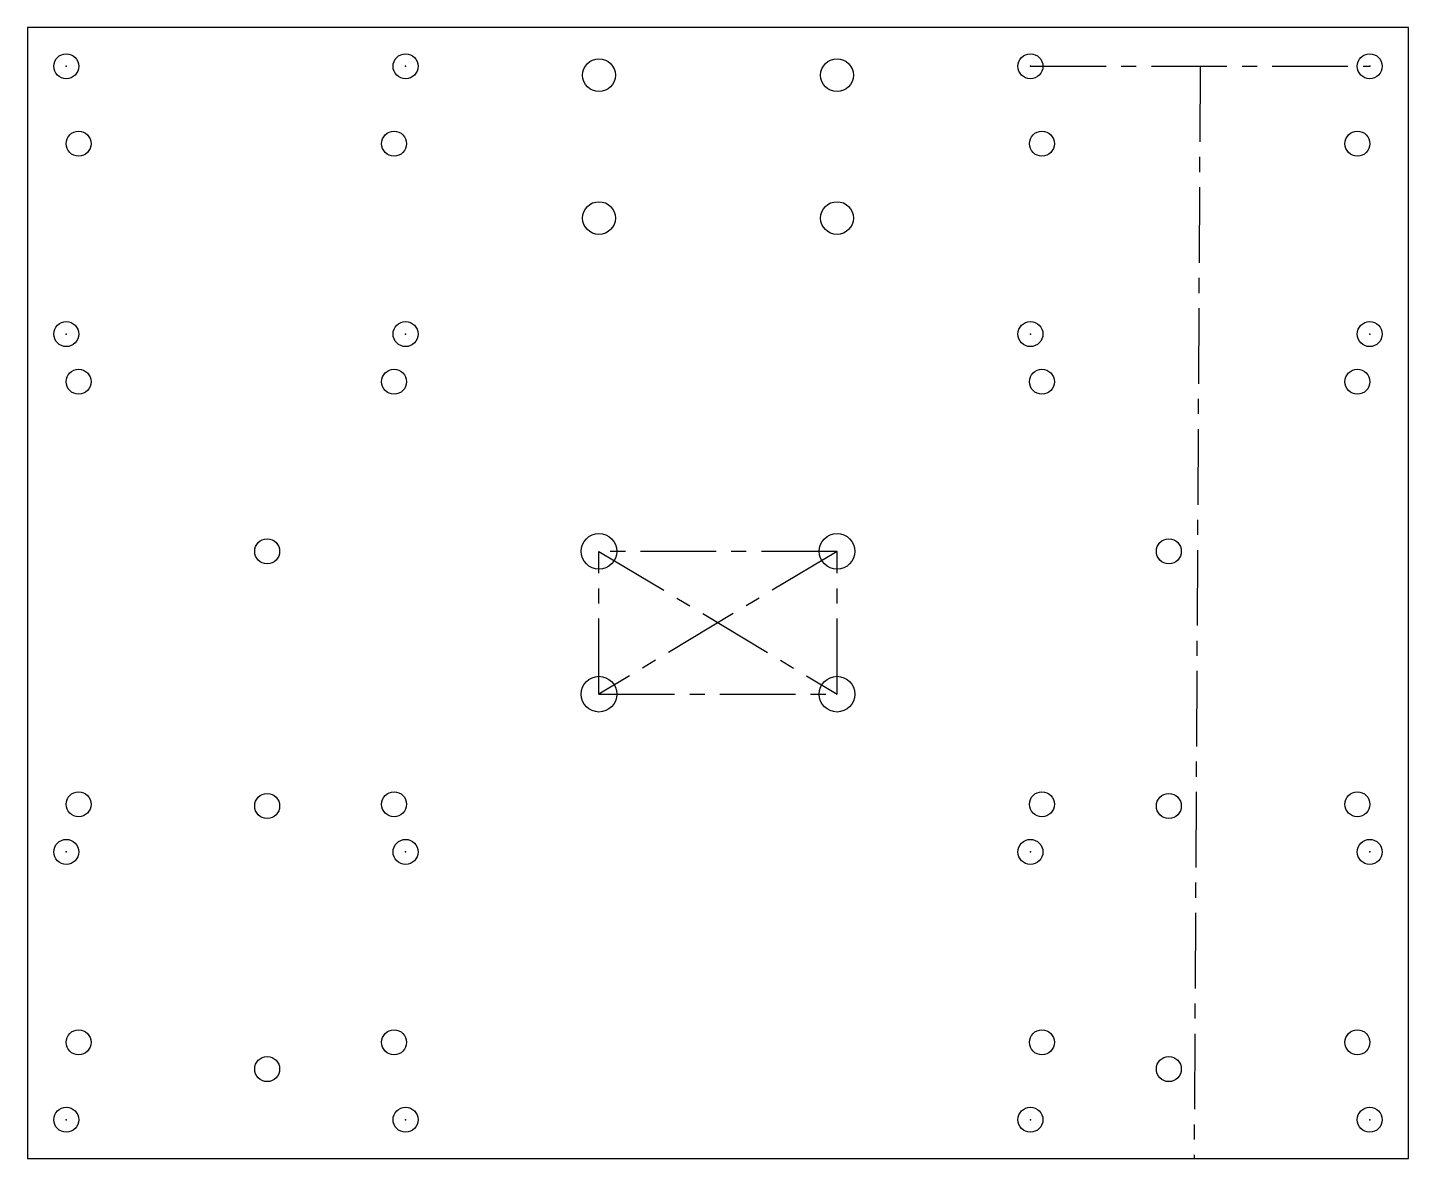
# Model space of a CAD drawing. Header units: millimetres. Extents: x -116 to 116, y -95 to 95.
import ezdxf

# ---------------------------------------------------------------- set-up
doc = ezdxf.new("R2010")
doc.units = ezdxf.units.MM
doc.header["$PDSIZE"] = -1
doc.linetypes.add('CENTERX2', pattern=[20.32, 12.7, -2.54, 2.54, -2.54])

msp = doc.modelspace()

# ---------------------------------------------------------------- linework, layer by layer
at = {"color": 7, "linetype": 'Continuous', "lineweight": 25}
for p, q in [((116, 95), (-116, 95)), ((-116, 95), (-116, -95)), ((116, -95), (116, 95)), ((-116, -95), (116, -95))]:
    msp.add_line(p, q, dxfattribs=at)
at = {"color": 7, "linetype": 'CENTERX2'}
for p, q in [((52.5, 88.5), (109.5, 88.5)), ((81, 88.5), (80, -95)), ((20, 7), (-20, 7)), ((-20, 7), (20, -17)), ((20, 7), (-20, -17)), ((-20, -17), (-20, 7)), ((20, -17), (20, 7)), ((-20, -17), (20, -17))]:
    msp.add_line(p, q, dxfattribs=at)
at = {"color": 7, "linetype": 'Continuous', "lineweight": 25}
for centre, radius in [((-109.5, 88.5), 2.1), ((-52.5, 88.5), 2.1), ((52.5, 88.5), 2.1), ((109.5, 88.5), 2.1), ((-20, 87), 2.75), ((20, 87), 2.75), ((-107.43, 75.5), 2.1), ((-54.43, 75.5), 2.1), ((54.43, 75.5), 2.1), ((107.43, 75.5), 2.1), ((-20, 63), 2.75), ((20, 63), 2.75), ((-109.5, 43.5), 2.1), ((-52.5, 43.5), 2.1), ((52.5, 43.5), 2.1), ((109.5, 43.5), 2.1), ((-107.43, 35.5), 2.1), ((-54.43, 35.5), 2.1), ((54.43, 35.5), 2.1), ((107.43, 35.5), 2.1), ((-75.75, 7), 2.1), ((75.75, 7), 2.1), ((-107.43, -35.5), 2.1), ((-75.75, -35.79), 2.1), ((-54.43, -35.5), 2.1), ((54.43, -35.5), 2.1), ((75.75, -35.79), 2.1), ((107.43, -35.5), 2.1), ((-109.5, -43.5), 2.1), ((-52.5, -43.5), 2.1), ((52.5, -43.5), 2.1), ((109.5, -43.5), 2.1), ((-107.43, -75.5), 2.1), ((-54.43, -75.5), 2.1), ((54.43, -75.5), 2.1), ((107.43, -75.5), 2.1), ((-75.75, -80), 2.1), ((75.75, -80), 2.1), ((-109.5, -88.5), 2.1), ((-52.5, -88.5), 2.1), ((52.5, -88.5), 2.1), ((109.5, -88.5), 2.1)]:
    msp.add_circle(centre, radius, dxfattribs=at)
at = {"color": 7, "linetype": 'Continuous'}
for centre in [(-20, 7), (20, 7), (-20, -17), (20, -17)]:
    msp.add_circle(centre, 3, dxfattribs=at)
for p in [(-109.5, 88.5), (-52.5, 88.5), (52.5, 88.5), (109.5, 88.5), (-109.5, 43.5), (-52.5, 43.5), (52.5, 43.5), (109.5, 43.5), (0, -5), (-109.5, -43.5), (-52.5, -43.5), (52.5, -43.5), (109.5, -43.5), (-109.5, -88.5), (-52.5, -88.5), (52.5, -88.5), (109.5, -88.5)]:
    msp.add_point(p, dxfattribs=at)

doc.saveas('drawing.dxf')
